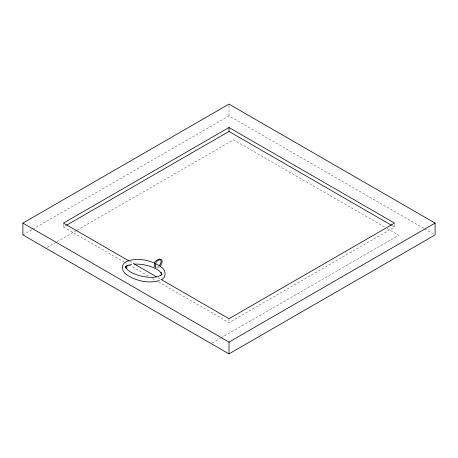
<?xml version="1.0" encoding="UTF-8"?>
<svg xmlns="http://www.w3.org/2000/svg" width="458" height="458" viewBox="0 0 458 458"><rect width="100%" height="100%" fill="white"/><g stroke="black" fill="none" stroke-linecap="round" stroke-linejoin="round"><path stroke-width="0.34" stroke-dasharray="2.29 1.72" d="M158.651 266.401L156.544 267.398M159.424 267.088L157.443 268.182M22.9 234.902L32.186 229.538M32.804 229.183L229 115.908L423.959 228.468M63.444 224.409L63.444 227.031L65.918 225.605M47.128 247.457L56.42 242.093M57.038 241.738L76.24 230.649M76.858 230.294L233.557 139.827L385.224 227.391M158.577 281.956L229 322.615L394.556 227.031L394.556 224.409M212.415 342.887L220.47 338.239M221.088 337.878L398.844 235.252L385.842 227.746M424.577 228.828L433.863 234.187M392.082 225.605L394.556 227.031M129.545 261.26L132.631 263.047M157.958 277.668L160.432 279.094M63.444 227.031L123.986 261.987M124.605 262.342L128.309 264.484M128.927 264.839L149.314 276.609M152.399 278.39L156.109 280.531M229 105.495L229 115.908M229 318.682L229 322.615"/><path stroke-width="0.69" d="M161.353 274.857L161.708 273.603L161.72 274.72L161.016 272.619L161.468 273.437L159.51 271.205L156.705 269.201C150.006 265.64 142.346 263.842 134.761 264.123M161.348 274.937L161.983 274.09L160.214 275.687L160.603 275.47L157.678 276.643L154.1 277.256C146.079 277.697 137.927 275.991 130.839 272.195L128.034 270.191L126.076 267.959L126.523 268.777L125.824 266.676L125.836 267.793L126.368 265.921L125.561 267.306L127.324 265.714L126.94 265.926L131.784 264.438M159.418 265.594C165.475 255.81 153.298 260.133 155.634 266.871M160.26 266.201C167.88 254.138 149.411 259.44 155.508 267.901M161.743 279.603C166.477 277.05 165.905 270.197 161.766 267.346C151.73 260.161 137.434 256.846 125.801 261.799C121.061 264.352 121.639 271.199 125.778 274.05C135.19 280.92 148.174 283.828 159.447 280.582M22.9 223.098L229 104.109L435.1 223.098L435.1 234.902L229 353.891L22.9 234.902L22.9 223.098L229 342.092L435.1 223.098M161.05 279.449L229 318.682L394.556 223.098L229 127.519L63.444 223.098L128.927 260.905M66.536 225.25L229 131.452L391.464 225.25M133.249 263.402L156.722 276.953M229 127.519L229 131.452M229 342.092L229 353.891"/></g></svg>
